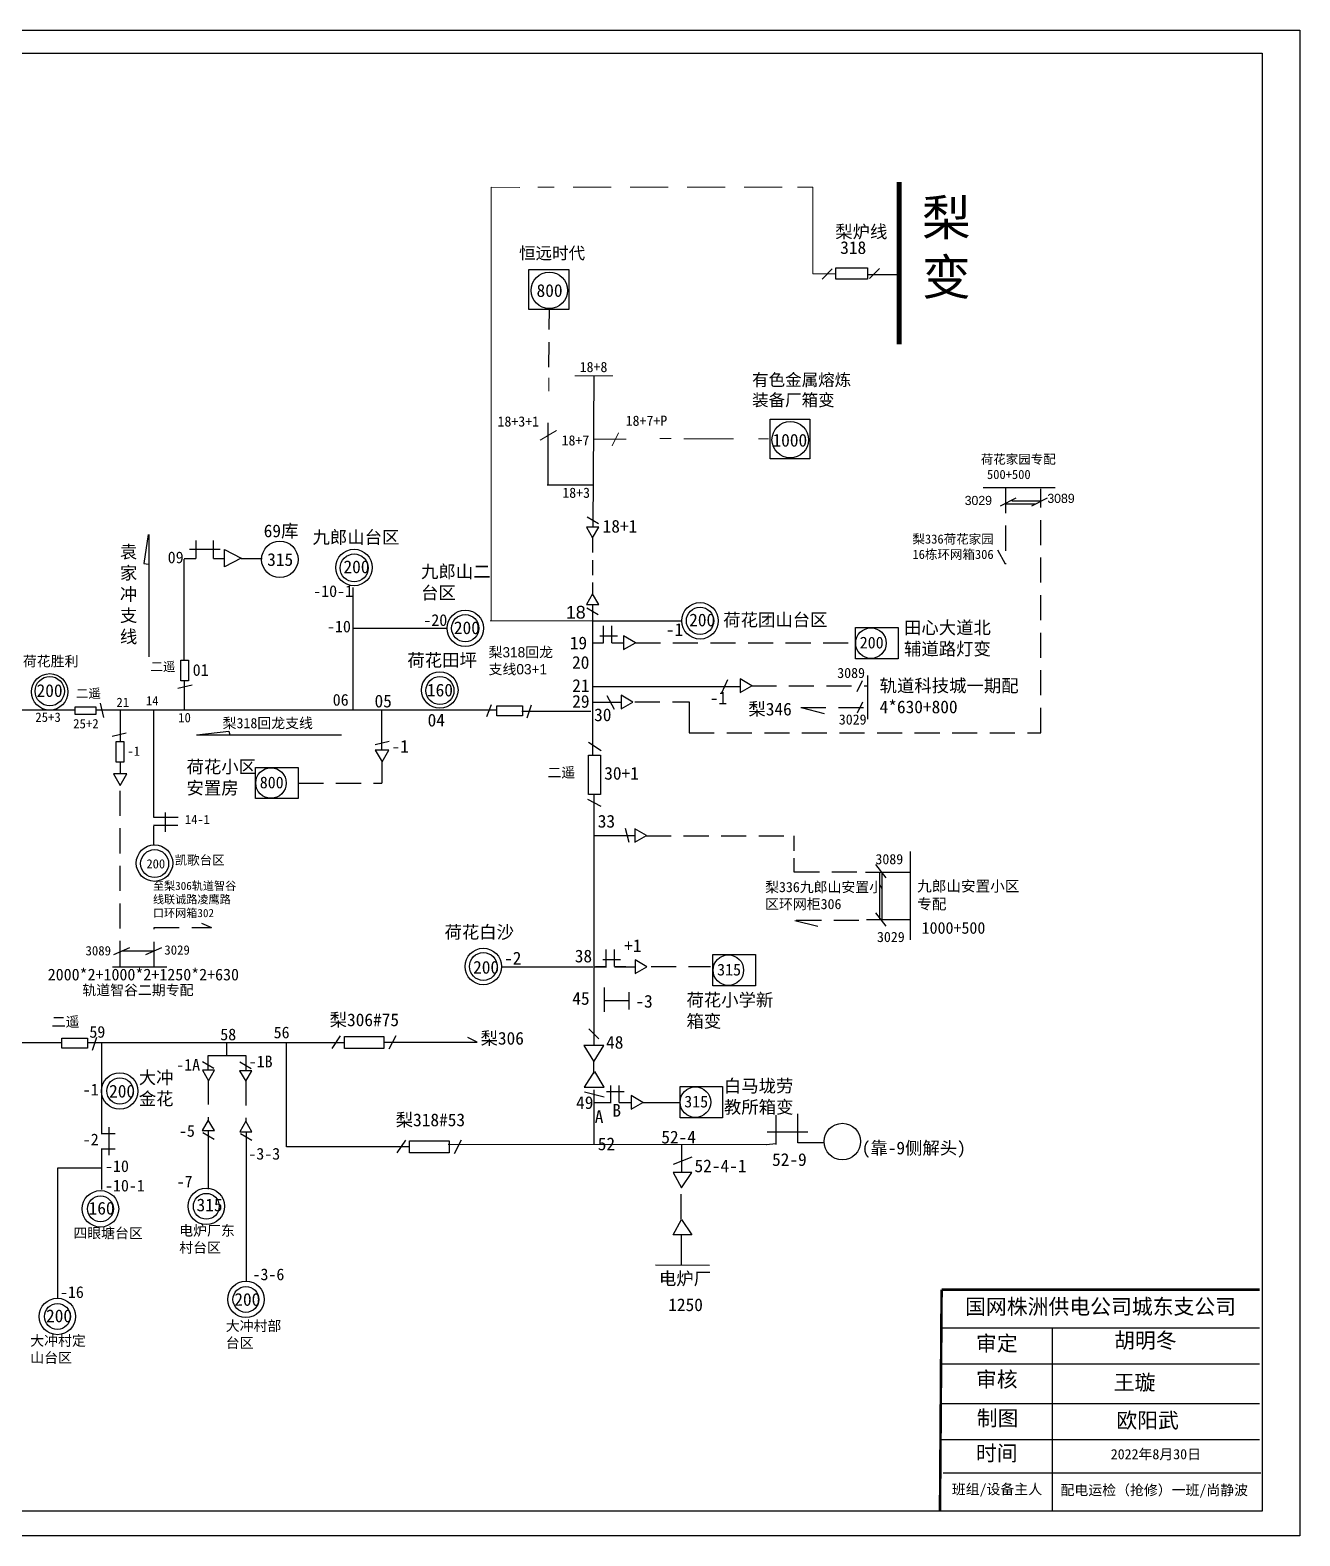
# Model space of a CAD drawing. Extents: x -31 to 377, y -6 to 289.
# Drawn here: x 127.9 to 377.2, y -6.4 to 289.3 of the extents above; entities that cross this region are included whole.
import ezdxf

# ---------------------------------------------------------------- set-up
doc = ezdxf.new("R2010")
doc.units = 0
doc.header["$LTSCALE"] = 0.774411
doc.linetypes.add('DASHED2', pattern=[9.525, 6.35, -3.175])
doc.layers.get('0').update_dxf_attribs({"linetype": 'CONTINUOUS'})
for name, color, linetype in [('0-RefEdit0', 7, 'CONTINUOUS'), ('Layer2', 1, 'CONTINUOUS'), ('MiniCADViewLayer', 7, 'CONTINUOUS')]:
    doc.layers.add(name, color=color, linetype=linetype)
doc.styles.add('hztxt_txtstyle_0.00_0_0', font='', dxfattribs={"bigfont": 'hztxt.shx'})
doc.styles.get("Standard").update_dxf_attribs({"font": 'simkai_0.ttf', "height": 2.5})
doc.styles.add('字体', font='simkai_0.ttf', dxfattribs={"height": 2.5})
doc.styles.add('宋体_txtstyle_2.00_0_0', font='', dxfattribs={"height": 2})
doc.styles.add('宋体_txtstyle_3.00_0_0', font='', dxfattribs={"height": 3})
doc.styles.add('宋体_txtstyle_3.42', font='', dxfattribs={"height": 3.419471})
doc.styles.add('楷体_GB2312_txtstyle_2.00_0_0', font='SIMKAI.TTF', dxfattribs={"height": 2})
doc.styles.add('楷体_GB2312_txtstyle_2.50_0_0', font='simkai_0.ttf', dxfattribs={"height": 2.5})
doc.styles.get('hztxt_txtstyle_0.00_0_0').set_extended_font_data('hztxt')
doc.styles.get('宋体_txtstyle_2.00_0_0').set_extended_font_data('宋体')
doc.styles.get('宋体_txtstyle_3.00_0_0').set_extended_font_data('宋体')
doc.styles.get('宋体_txtstyle_3.42').set_extended_font_data('宋体')

# ---------------------------------------------------------------- blocks, each defined once
blk = doc.blocks.new('A$C76FA5E8E')
for p, q in [((1.75, 6), (1.75, 0)), ((3.5, 4.75), (0, 4.75)), ((0, 1.25), (3.5, 1.25))]:
    blk.add_line(p, q)

msp = doc.modelspace()

# ---------------------------------------------------------------- linework, layer by layer
at = {"color": 7, "linetype": 'Continuous', "lineweight": 0, "ltscale": 1.405386}
msp.add_line((218.38, 258.45), (218.38, 173.28), dxfattribs=at)
at = {"color": 7, "linetype": 'Continuous', "lineweight": 0, "ltscale": 0.600234}
msp.add_line((218.38, 258.45), (224.04, 258.43), dxfattribs=at)
at = {"color": 7, "linetype": 'DASHED2', "lineweight": 0, "ltscale": 1.517816}
msp.add_line((275.53, 258.45), (227.59, 258.45), dxfattribs=at)
at = {"color": 7, "linetype": 'Continuous', "lineweight": 0, "ltscale": 1.517816}
for p, q in [((281.58, 258.45), (278.53, 258.45)), ((281.58, 241.45), (281.58, 258.45)), ((238.35, 173.28), (218.21, 173.28))]:
    msp.add_line(p, q, dxfattribs=at)
at = {"linetype": 'Continuous'}
for p, q in [((294.66, 242.5), (292.68, 240.52)), ((285.37, 242.41), (283.38, 240.43)), ((292.22, 241.33), (298.64, 241.33)), ((238.55, 221.42), (238.35, 191.8)), ((151.09, 190.28), (150.19, 184.54)), ((151.27, 166.24), (151.27, 190.28)), ((166.04, 187.35), (169.35, 185.59)), ((166.04, 183.93), (166.04, 187.35)), ((319.36, 184.43), (317.87, 187.17)), ((150.22, 184.58), (151.12, 184.41)), ((158.13, 185.56), (160.43, 185.56)), ((163.92, 185.56), (166.06, 185.56)), ((169.35, 185.59), (166.04, 183.93)), ((169.33, 185.56), (173.42, 185.56)), ((191.3, 155.8), (191.3, 179.89)), ((238.33, 176.54), (238.33, 146.84)), ((191.32, 171.86), (209.64, 171.86)), ((159.68, 160.7), (156.9, 160)), ((292.32, 162.59), (292.32, 154.01)), ((141.62, 157.11), (142.31, 154.33)), ((218.38, 156.82), (217.51, 154.47)), ((226.29, 156.73), (225.42, 154.21)), ((291.32, 157.36), (290.27, 155.19)), ((145.6, 155.67), (145.6, 149.52)), ((152.14, 155.8), (152.14, 134.74)), ((146.78, 151.26), (144, 150.57)), ((160.58, 150.95), (189.02, 150.95)), ((160.65, 150.9), (166.91, 151.64)), ((166.91, 151.64), (167.1, 150.9)), ((195.61, 149.01), (198.39, 149.7)), ((238.55, 139.18), (238.55, 89.94)), ((152.09, 133.18), (156.92, 133.18)), ((152.14, 134.74), (156.96, 134.74)), ((154.42, 135.69), (154.42, 131.9)), ((152.12, 132.98), (152.12, 129.33)), ((238.65, 131.13), (246.6, 131.13)), ((245.5, 129.78), (244.81, 132.56)), ((161.53, 113.93), (163.47, 113.08)), ((238.72, 105.37), (241.03, 105.37)), ((242.61, 105.37), (246.67, 105.37)), ((240.62, 101.33), (240.62, 96.51)), ((239.54, 91.23), (237.56, 93.21)), ((134.13, 90.46), (117.76, 90.46)), ((189.59, 90.46), (139.16, 90.46)), ((140.92, 91.46), (140.06, 88.94)), ((141.88, 90.46), (141.88, 72.64)), ((166.52, 87.96), (166.52, 90.45)), ((236.6, 89.98), (240.55, 89.98)), ((238.54, 86.86), (236.69, 89.94)), ((240.48, 89.94), (238.54, 86.86)), ((162.87, 85.09), (162.87, 87.96)), ((162.87, 87.96), (170.25, 87.96)), ((170.25, 87.96), (170.25, 84.96)), ((238.5, 87), (238.5, 84.36)), ((236.74, 81.7), (238.67, 84.78)), ((238.67, 84.78), (240.52, 81.7)), ((240.61, 81.66), (236.67, 81.66)), ((236.76, 80.83), (240.57, 79.82)), ((238.55, 81.22), (238.55, 70.46)), ((274.34, 70.48), (274.34, 76.24)), ((278.6, 70.81), (278.6, 76.49)), ((141.86, 72.64), (144.62, 72.64)), ((143.37, 73.9), (143.37, 68.37)), ((201.57, 71.3), (199.91, 68.81)), ((212.5, 71.3), (211.12, 68.67)), ((272.59, 72.98), (280.6, 72.98)), ((141.86, 69.62), (144.62, 69.62)), ((141.88, 69.6), (141.88, 61.66)), ((202.36, 70.03), (178.24, 70.03)), ((272.5, 70.42), (209.95, 70.44)), ((255.78, 70.44), (255.78, 64.96)), ((278.61, 70.84), (283.75, 70.84)), ((141.86, 65.85), (133.26, 65.85)), ((133.26, 65.85), (133.26, 40.37)), ((257.82, 67.96), (254.12, 66.57)), ((254.12, 64.96), (255.78, 61.93)), ((257.82, 64.96), (254.12, 64.96)), ((255.78, 61.93), (257.82, 64.96)), ((254.12, 52.72), (255.78, 55.75)), ((255.78, 55.75), (257.82, 52.72)), ((257.82, 52.72), (254.12, 52.72)), ((255.69, 52.59), (255.69, 46.76)), ((250.68, 46.82), (261.28, 46.76)), ((306.88, 34.47), (369.25, 34.47)), ((328.53, 34.47), (328.57, -1.51)), ((306.88, 27.37), (369.25, 27.37)), ((306.88, 19.62), (369.25, 19.62)), ((306.88, 12.52), (369.25, 12.52)), ((307.14, 6), (369.51, 6))]:
    msp.add_line(p, q, dxfattribs=at)
at = {"color": 7, "linetype": 'Continuous', "lineweight": 0, "ltscale": 0.161659}
msp.add_line((286.04, 241.45), (281.58, 241.45), dxfattribs=at)
at = {"color": 7, "linetype": 'Continuous', "lineweight": 0, "ltscale": 0.163322}
msp.add_line((229.74, 221.02), (229.7, 218.42), dxfattribs=at)
at = {"color": 7, "linetype": 'Continuous', "lineweight": 0, "ltscale": 0.64165}
msp.add_line((234.83, 221.42), (242.27, 221.42), dxfattribs=at)
at = {"color": 7, "linetype": 'Continuous', "lineweight": 0, "ltscale": 1.142426}
msp.add_line((231.25, 210.72), (228, 208.82), dxfattribs=at)
at = {"color": 7, "linetype": 'Continuous', "lineweight": 0, "ltscale": 0.463374}
for p, q in [((243.42, 210.21), (242.16, 207.71)), ((251.49, 209.1), (253.75, 209.1))]:
    msp.add_line(p, q, dxfattribs=at)
at = {"color": 7, "linetype": 'Continuous', "lineweight": 0, "ltscale": 0.834073}
msp.add_line((238.47, 209), (244.9, 209), dxfattribs=at)
at = {"color": 7, "linetype": 'DASHED2', "lineweight": 0, "ltscale": 1.986343}
msp.add_line((256.24, 209.06), (272.85, 209.06), dxfattribs=at)
at = {"color": 0, "linetype": 'Continuous'}
for p, q in [((314.99, 199.51), (329.1, 199.51)), ((318.38, 195.9), (321.47, 197.44)), ((319.47, 196.28), (325.2, 196.28)), ((320.6, 196.89), (326.32, 196.89)), ((324.56, 195.9), (327.65, 197.44)), ((238.35, 173.28), (255.84, 173.28)), ((238.33, 160.43), (267.13, 160.43)), ((264.8, 161.72), (263.62, 159.11)), ((291.27, 161.52), (290.21, 159.35)), ((238.33, 157.33), (243.86, 157.33)), ((241.12, 158.67), (242.53, 155.98)), ((257.29, 157.42), (257.29, 151.31)), ((279.28, 156.28), (283.77, 155.14)), ((240.01, 147.79), (237.52, 149.45)), ((240.01, 136.86), (237.38, 138.25)), ((278.02, 114.49), (282.51, 113.35)), ((144.32, 107.78), (147.44, 109.17)), ((145.96, 108.51), (152.24, 108.51)), ((150.61, 107.76), (153.72, 109.15)), ((144.06, 105.36), (154.74, 105.36)), ((220.66, 105.39), (238.34, 105.39)), ((188.78, 91.82), (187.12, 89.34)), ((199.7, 91.82), (198.32, 89.2)), ((178.17, 90.43), (178.17, 70)), ((197.34, 90.6), (215.64, 90.6)), ((215.64, 90.6), (213.81, 91.48)), ((162.87, 73.17), (162.87, 61.68)), ((170.32, 72.96), (170.32, 43.52)), ((274.36, 70.57), (272.39, 70.42))]:
    msp.add_line(p, q, dxfattribs=at)
at = {"color": 0, "linetype": 'DASHED2'}
for p, q in [((319.36, 199.38), (319.36, 184.43)), ((326.29, 151.31), (326.29, 199.26)), ((246.71, 169.02), (289.57, 169.02)), ((269.49, 160.54), (292.27, 160.54)), ((246.61, 157.42), (257.29, 157.42)), ((279.2, 156.28), (292.28, 156.29)), ((257.29, 151.31), (326.29, 151.31)), ((248.82, 131.11), (277.87, 131.11)), ((277.92, 124), (290.97, 124)), ((278.31, 114.53), (291.36, 114.53)), ((249.8, 105.41), (261.46, 105.41))]:
    msp.add_line(p, q, dxfattribs=at)
at = {"color": 0}
for p, q in [((237.24, 193.72), (239.48, 192.42)), ((239.43, 174.51), (237.19, 175.81)), ((161.75, 86.78), (163.99, 85.48)), ((169.06, 86.71), (171.3, 85.4)), ((164.03, 71.45), (161.79, 72.75)), ((171.41, 71.25), (169.17, 72.55))]:
    msp.add_line(p, q, dxfattribs=at)
at = {"color": 0, "linetype": 'DASHED2', "ltscale": 0.6}
msp.add_line((238.33, 189.66), (238.33, 178.59), dxfattribs=at)
for p, q in [((158.15, 165.56), (158.12, 185.43)), ((136.77, 155.76), (117.02, 155.76)), ((219.5, 155.76), (140.87, 155.76)), ((196.97, 147.95), (196.97, 155.68)), ((237.97, 155.49), (224.45, 155.48)), ((300.76, 110.66), (300.76, 127.98)), ((300.76, 123.9), (291.9, 123.9)), ((294.65, 123.89), (294.65, 114.65)), ((295.08, 123.89), (295.08, 114.65)), ((292.06, 114.68), (300.76, 114.68))]:
    msp.add_line(p, q)
at = {"color": 7}
msp.add_line((158.15, 161.6), (158.15, 155.8), dxfattribs=at)
at = {"linetype": 'DASHED2'}
for p, q in [((145.54, 105.52), (145.54, 141.26)), ((180.56, 141.45), (196.94, 141.45)), ((293.87, 125.43), (295.92, 122.84)), ((293.87, 115.95), (295.92, 113.35)), ((152.26, 105.38), (152.26, 113.06)), ((152.26, 113.06), (163.52, 113.06)), ((162.85, 83.22), (162.85, 75.1)), ((170.22, 83.07), (170.22, 74.96)), ((255.68, 55.78), (255.68, 61.7))]:
    msp.add_line(p, q, dxfattribs=at)
at = {"linetype": 'DASHED2', "ltscale": 0.6}
msp.add_line((277.82, 131.1), (277.82, 123.95), dxfattribs=at)
at = {"linetype": 'Continuous'}
for points in [[(-31.11, 289.32), (377.17, 289.32), (377.17, -6.39), (-31.11, -6.39)], [(-25.57, 284.78), (369.74, 284.78), (369.74, -1.51), (-25.57, -1.51)], [(286.04, 242.65), (292.3, 242.65), (292.3, 240.43), (286.04, 240.43)], [(157.5, 165.56), (159.01, 165.56), (159.01, 161.5), (157.5, 161.5)], [(136.76, 154.93), (136.76, 156.43), (140.82, 156.43), (140.82, 154.93)], [(219.5, 156.64), (224.54, 156.64), (224.54, 154.64), (219.5, 154.64)], [(144.78, 149.61), (146.28, 149.61), (146.28, 145.54), (144.78, 145.54)], [(134.14, 91.37), (139.18, 91.37), (139.18, 89.37), (134.14, 89.37)], [(202.4, 71.16), (210.15, 71.16), (210.15, 68.81), (202.4, 68.81)]]:
    msp.add_lwpolyline(points, close=True, dxfattribs=at)
for points, const_width in [([(298.5, 259.47), (298.5, 227.63)], 1), ([(306.84, 41.98), (306.52, -1.51)], 0.5), ([(306.88, 41.98), (369.25, 41.98)], 0.5)]:
    msp.add_lwpolyline(points, dxfattribs=dict(at, const_width=const_width))
at = {"color": 0, "linetype": 'Continuous'}
for points in [[(225.83, 242.28), (233.67, 242.28), (233.67, 234.45), (225.83, 234.45)], [(273.15, 212.94), (280.99, 212.94), (280.99, 205.11), (273.15, 205.11)], [(239.87, 146.96), (239.87, 139.21), (237.52, 139.21), (237.52, 146.96)], [(189.61, 91.69), (197.35, 91.69), (197.35, 89.34), (189.61, 89.34)]]:
    msp.add_lwpolyline(points, close=True, dxfattribs=at)
at = {"color": 0}
for points in [[(238.33, 189.64), (239.52, 191.7), (237.14, 191.7)], [(238.33, 178.6), (237.15, 176.54), (239.52, 176.54)], [(246.71, 169.02), (244.4, 170.35), (244.4, 167.69)], [(269.57, 160.57), (267.27, 161.9), (267.27, 159.24)], [(246.24, 157.36), (243.94, 158.69), (243.94, 156.03)], [(196.98, 145.61), (198.31, 147.91), (195.65, 147.91)], [(162.91, 82.99), (164.09, 85.04), (161.72, 85.04)], [(170.22, 82.91), (171.4, 84.97), (169.03, 84.97)], [(248.19, 78.75), (245.89, 80.08), (245.89, 77.42)], [(162.87, 75.24), (161.68, 73.19), (164.06, 73.19)], [(170.25, 75.05), (169.07, 72.99), (171.44, 72.99)]]:
    msp.add_lwpolyline(points, close=True, dxfattribs=at)
for points in [[(145.58, 140.99), (146.91, 143.29), (144.25, 143.29)], [(248.9, 131.15), (246.6, 132.48), (246.6, 129.82)], [(248.97, 105.39), (246.66, 106.72), (246.66, 104.06)]]:
    msp.add_lwpolyline(points, close=True)
at = {"color": 0, "linetype": 'Continuous'}
for centre, radius in [((229.81, 238.21), 3.58), ((277.12, 208.87), 3.58), ((259.41, 173.31), 3.58), ((259.41, 173.31), 2.68)]:
    msp.add_circle(centre, radius, dxfattribs=at)
at = {"linetype": 'Continuous'}
for centre, radius in [((176.92, 185.37), 3.58), ((191.49, 183.79), 3.58), ((191.51, 183.7), 2.75), ((213.32, 171.85), 3.58), ((213.32, 171.85), 2.68), ((131.74, 159.36), 3.58), ((208.32, 159.71), 3.58), ((131.75, 159.5), 2.88), ((208.35, 159.62), 2.75), ((152.31, 125.73), 3.58), ((152.34, 125.64), 2.75), ((216.86, 105.43), 3.58), ((216.86, 105.43), 2.73), ((145.48, 80.97), 3.58), ((145.53, 80.99), 2.59), ((141.7, 57.84), 3.58), ((141.7, 57.84), 2.54), ((162.48, 58.33), 3.58), ((162.48, 58.33), 2.54), ((170.26, 40.05), 3.58), ((170.26, 40.05), 2.54), ((133.25, 36.7), 3.58), ((133.25, 36.7), 2.54)]:
    msp.add_circle(centre, radius, dxfattribs=at)
at = {"color": 0}
for centre in [(292.97, 168.94), (175.18, 141.46), (264.97, 104.71), (258.5, 78.79)]:
    msp.add_circle(centre, 3, dxfattribs=at)
at = {"color": 1, "linetype": 'Continuous'}
msp.add_circle((287.35, 71.05), 3.58, dxfattribs=at)
at = {"layer": '0-RefEdit0', "color": 0, "linetype": 'ByBlock', "ltscale": 2}
for p, q in [((240.45, 168.99), (240.45, 172.36)), ((242.07, 168.99), (242.07, 172.36)), ((238.33, 168.99), (240.45, 168.99)), ((243.22, 170.32), (239.76, 170.32)), ((242.07, 168.99), (244.3, 168.99)), ((243.77, 106.74), (240.31, 106.74)), ((240.99, 105.4), (240.99, 108.77)), ((242.62, 105.4), (242.62, 108.77)), ((238.87, 105.4), (241, 105.4)), ((242.61, 105.4), (244.84, 105.4)), ((240.64, 98.77), (245.44, 98.77)), ((245.48, 96.99), (245.48, 100.36)), ((244.49, 80.81), (241.03, 80.81)), ((241.93, 78.72), (241.93, 82.09)), ((243.56, 78.72), (243.56, 82.09)), ((238.54, 78.72), (241.94, 78.72)), ((243.55, 78.72), (245.78, 78.72)), ((248.22, 78.7), (255.43, 78.7))]:
    msp.add_line(p, q, dxfattribs=at)
at = {"layer": '0-RefEdit0', "linetype": 'ByBlock', "ltscale": 2}
msp.add_line((145.55, 145.63), (145.55, 143.4), dxfattribs=at)
at = {"layer": '0-RefEdit0', "linetype": 'DASHED2', "ltscale": 2}
msp.add_line((196.93, 145.58), (196.93, 141.46), dxfattribs=at)
at = {"layer": '0-RefEdit0', "color": 0, "ltscale": 2}
for points in [[(289.95, 171.99), (298.31, 171.99), (298.31, 165.88), (289.95, 165.88)], [(172.16, 144.52), (180.52, 144.52), (180.52, 138.4), (172.16, 138.4)], [(261.95, 107.76), (270.32, 107.76), (270.32, 101.65), (261.95, 101.65)], [(255.49, 81.85), (263.85, 81.85), (263.85, 75.73), (255.49, 75.73)]]:
    msp.add_lwpolyline(points, close=True, dxfattribs=at)
at = {"layer": 'MiniCADViewLayer', "color": 0, "linetype": 'DASHED2'}
msp.add_line((229.76, 223.13), (229.84, 234.77), dxfattribs=at)
at = {"layer": 'MiniCADViewLayer', "color": 0, "linetype": 'Continuous'}
for p, q in [((229.58, 199.96), (229.58, 212.17)), ((238.35, 199.96), (229.43, 199.96))]:
    msp.add_line(p, q, dxfattribs=at)

# ---------------------------------------------------------------- block references
at = {"color": 7, "rotation": 270}
msp.add_blockref('A$C76FA5E8E', (159.17, 189.08), dxfattribs=at)

# ---------------------------------------------------------------- texts
at = {"linetype": 'Continuous', "attachment_point": 1}
for s, insert, char_height, width, style in [('{\\fSimSun|b0|i0|c134|p2;梨} \\P{\\fSimSun|b0|i0|c134|p2;变}', (302.99, 256), 7, 28.4432, '字体'), ('袁家冲支线', (145.52, 188.13), 2.5, 3.9501, '字体'), ('160', (205.8, 160.97), 2.5, 5.6554, '楷体_GB2312_txtstyle_2.50_0_0'), ('大冲金花', (149.22, 84.88), 2.5, 9.7705, '字体'), ('{\\fSimSun|b0|i0|c134|p2;国网株洲供电公司城东支公司}', (311.45, 40.14), 3, 82.0179, '字体'), ('审定', (313.58, 32.92), 3, 23.4615, '字体'), ('胡明冬', (340.71, 33.51), 3, 23.4615, '宋体_txtstyle_3.00_0_0'), ('审核', (313.58, 25.85), 3, 23.4615, '字体'), ('{\\fSimSun|b0|i0|c134|p2;王璇}', (340.63, 25.25), 3, 33.0539, '字体'), ('制图', (313.74, 18.23), 3, 23.4615, '字体'), ('欧阳武', (341.14, 17.81), 3, 38.7889, '宋体_txtstyle_3.00_0_0'), ('时间', (313.58, 11.35), 3, 23.4615, '字体')]:
    msp.add_mtext(s, dxfattribs=dict(at, insert=insert, char_height=char_height, width=width, style=style))
for s, insert, char_height, width in [('梨炉线', (285.96, 250.98), 2.5, 10.5993), ('318', (286.93, 247.86), 2.5, 5.6554), ('315', (174.43, 186.6), 2.5, 5.6554), ('200', (189.41, 185.17), 2.5, 5.6554), ('200', (211.09, 173.2), 2.5, 5.6554), ('{\\fSimSun|b0|i0|c134|p2;200}', (129.16, 160.86), 2.5, 5.6554), ('{\\fSimSun|b0|i0|c134|p2;14-1}', (158.28, 135.2), 1.8, 5.2119), ('{\\fSimSun|b0|i0|c134|p2;凯歌台区}', (156.26, 127.23), 1.8, 10.6366), ('{\\fSimSun|b0|i0|c134|p2;200}', (150.73, 126.49), 1.8, 1.3828), ('200', (214.86, 106.52), 2.5, 5.6554), ('200', (143.4, 82.2), 2.5, 5.6554), ('52-4-1', (258.33, 67.53), 2.5, 5.6554), ('160', (139.38, 59.21), 2.5, 5.6554), ('{\\fSimSun|b0|i0|c134|p2;315}', (160.57, 59.85), 2.5, 5.6554), ('{\\fSimSun|b0|i0|c134|p2;200}', (167.98, 41.29), 2.5, 5.6554), ('1250', (253.17, 40.25), 2.5, 5.6554), ('200', (131.02, 38.07), 2.5, 5.6554)]:
    msp.add_mtext(s, dxfattribs=dict(at, insert=insert, char_height=char_height, width=width))
at = {"color": 7, "true_color": 0xffffff, "attachment_point": 1, "style": '宋体_txtstyle_3.42'}
for s, insert, char_height, width in [('恒远时代', (223.88, 246.71), 2.377, 14.3796), ('有色金属熔炼装备厂箱变', (269.63, 221.83), 2.3767, 21.1253)]:
    msp.add_mtext(s, dxfattribs=dict(at, insert=insert, char_height=char_height, width=width))
at = {"color": 7, "linetype": 'Continuous', "true_color": 0xffffff, "char_height": 2.5, "width": 5.6554, "attachment_point": 1}
for s, insert in [('800', (227.32, 239.43)), ('1000', (273.64, 210.03))]:
    msp.add_mtext(s, dxfattribs=dict(at, insert=insert))
at = {"attachment_point": 1}
for s, insert, char_height, width, style in [('{\\fSimSun|b0|i0|c134|p2;18+8}', (235.78, 224.16), 2, 8.6275, '楷体_GB2312_txtstyle_2.00_0_0'), ('{\\fSimSun|b0|i0|c134|p2;18+7+P}', (244.81, 213.61), 2, 8.6275, '楷体_GB2312_txtstyle_2.00_0_0'), ('{\\fSimSun|b0|i0|c134|p2;18+7}', (232.23, 209.75), 2, 8.6275, '楷体_GB2312_txtstyle_2.00_0_0'), ('{\\fSimSun|b0|i0|c134|p2;18+3}', (232.37, 199.47), 2, 8.6275, '楷体_GB2312_txtstyle_2.00_0_0'), ('69库', (173.75, 192.23), 2.5, 12.9976, '字体'), ('荷花团山台区', (263.97, 174.77), 2.5, 27.2316, '字体'), ('{\\fSimSun|b0|i0|c134|p2;田心大道北辅道路灯变}', (299.46, 173.23), 2.5, 19.5264, '字体'), ('{\\fSimSun|b0|i0|c134|p2;轨道科技城一期配}\\P4*630+800', (294.67, 161.83), 2.5, 31.1276, '字体'), ('{\\fSimSun|b0|i0|c134|p2;至梨306轨道智谷线联诚路凌鹰路口环网箱302}', (152, 122.06), 1.6, 16.3184, 'hztxt_txtstyle_0.00_0_0'), ('{\\fSimSun|b0|i0|c134|p2;梨}336{\\fSimSun|b0|i0|c134|p2;九郎山安置小区环网柜}306', (272.18, 122.03), 2, 23.6233, '字体'), ('{\\fSimSun|b0|i0|c134|p2;荷花小学新箱变}', (256.75, 100.11), 2.5, 19.5264, '字体'), ('电炉厂', (251.35, 45.39), 2.5, 12.9976, '字体')]:
    msp.add_mtext(s, dxfattribs=dict(at, insert=insert, char_height=char_height, width=width, style=style))
at = {"color": 0, "attachment_point": 1}
for s, insert, char_height, width, style in [('{\\H0.7826x;3089}', (327.6, 198.26), 2.3, 4.8377, 'hztxt_txtstyle_0.00_0_0'), ('{\\H0.7826x;3029}', (311.37, 197.85), 2.3, 4.8377, 'hztxt_txtstyle_0.00_0_0'), ('梨346', (268.91, 157.23), 2.5, 27.2316, '字体'), ('{\\fSimSun|b0|i0|c134|p2;梨306#75}', (186.7, 96.21), 2.5, 34.325, '字体'), ('{\\fSimSun|b0|i0|c134|p2;梨306}', (216.32, 92.58), 2.5, 34.325, '字体'), ('{\\fSimSun|b0|i0|c134|p2;梨318#53}', (199.67, 76.56), 2.5, 34.325, '字体')]:
    msp.add_mtext(s, dxfattribs=dict(at, insert=insert, char_height=char_height, width=width, style=style))
at = {"color": 0, "char_height": 2.5, "attachment_point": 1}
for s, insert, width in [('{\\fSimSun|b0|i0|c134|p2;18+1}', (240.29, 193.14), 8.6275), ('{\\fArial|b0|i0|c0|p32;18}', (233.07, 176.25), 8.6275), ('-1', (252.7, 172.85), 8.6275), ('19', (233.84, 170.22), 8.6275), ('20', (234.28, 166.39), 8.6275), ('21', (234.32, 161.85), 8.6275), ('29', (234.32, 158.74), 8.6275), ('-1', (261.31, 159.41), 8.6275), ('30', (238.62, 156.11), 5.5393), ('48', (240.97, 91.79), 5.5393)]:
    msp.add_mtext(s, dxfattribs=dict(at, insert=insert, width=width))
at = {"color": 7, "attachment_point": 1, "style": '字体'}
for s, insert, char_height, width in [('九郎山台区', (183.34, 190.98), 2.5, 23.7786), ('九郎山二台区', (204.65, 184.24), 2.5, 15.1684), ('荷花胜利', (126.47, 166.38), 2, 20.8285), ('荷花田坪', (201.96, 166.84), 2.5, 23.7786), ('{\\fSimSun|b0|i0|c134|p2;\\H0.8x;梨\\f\uffbfﾬￌﾣﾤ_GB2312|b0|i0|c134|p49;318\\fSimSun|b0|i0|c134|p2;回龙支线\\f\uffbfﾬￌﾣﾤ_GB2312|b0|i0|c134|p49;03+1}', (217.9, 168.14), 2.5, 12.7456), ('{\\fSimSun|b0|i0|c134|p2;二遥}', (151.51, 165.22), 1.8, 11.3382), ('{\\fSimSun|b0|i0|c134|p2;二遥}', (136.87, 159.97), 1.8, 11.3382), ('{\\fSimSun|b0|i0|c134|p2;梨}318{\\fSimSun|b0|i0|c134|p2;回龙支线}', (165.69, 154.23), 2, 27.46), ('荷花小区安置房', (158.6, 145.91), 2.5, 13.6014), ('{\\fSimSun|b0|i0|c134|p2;二遥}', (229.45, 144.54), 2, 16.3341), ('{\\fSimSun|b0|i0|c134|p2;九郎山安置小区专配}', (302.05, 122.26), 2.1, 21.2465), ('荷花白沙', (209.25, 113.44), 2.5, 22.8328), ('{\\fSimSun|b0|i0|c134|p2;轨道智谷二期专配}', (138.15, 101.8), 2, 24.1234), ('{\\fSimSun|b0|i0|c134|p2;二遥}', (132.13, 95.59), 2, 16.3341), ('{\\fSimSun|b0|i0|c134|p2;白马垅劳教所箱变}', (264.1, 83.24), 2.5, 16.0675), ('{\\fSimSun|b0|i0|c134|p2;\\C1;(靠-9侧解头)}', (291.15, 71.04), 2.5, 26.7738), ('{\\fSimSun|b0|i0|c134|p2;四眼塘台区}', (136.38, 54.08), 2, 16.3341), ('电炉厂东村台区', (157.16, 54.57), 2, 10.9504), ('大冲村部台区', (166.3, 35.84), 2, 10.9504), ('{\\fSimSun|b0|i0|c134|p2;大冲村定山台区}', (127.92, 32.94), 2, 10.9504)]:
    msp.add_mtext(s, dxfattribs=dict(at, insert=insert, char_height=char_height, width=width))
at = {"attachment_point": 1}
for s, insert, char_height, width in [('{\\fSimSun|b0|i0|c134|p2;09}', (154.9, 186.92), 2.3, 16.8907), ('-10-1', (183.47, 180.29), 2.3, 16.8907), ('-20', (205.09, 174.61), 2.3, 16.8907), ('-10', (186.17, 173.35), 2.3, 16.8907), ('{\\fSimSun|b0|i0|c134|p2;01}', (159.81, 164.81), 2.3, 16.8907), ('3089', (286.35, 164.08), 2, 8.6275), ('{\\fSimSun|b0|i0|c134|p2;21}', (144.83, 158.22), 1.84, 12.8928), ('06', (187.3, 158.95), 2.3, 16.8907), ('{\\fSimSun|b0|i0|c134|p2;25+3}', (128.91, 155.3), 1.84, 12.8928), ('{\\fSimSun|b0|i0|c134|p2;25+2}', (136.34, 154.03), 1.84, 12.8928), ('10', (156.95, 155.23), 1.84, 12.8928), ('3029', (286.66, 154.94), 2, 8.6275), ('{\\fSimSun|b0|i0|c134|p2;-1}', (146.97, 148.64), 1.84, 12.8928), ('30+1', (240.6, 144.62), 2.5, 5.5393), ('33', (239.33, 135.2), 2.5, 5.5393), ('1000+500', (302.91, 114.16), 2.3, 12.9976), ('{\\fSimSun|b0|i0|c134|p2;3089}', (138.77, 109.45), 1.84, 0.9923), ('{\\fSimSun|b0|i0|c134|p2;3029}', (154.24, 109.59), 1.84, 3.8702), ('38', (234.82, 108.74), 2.5, 5.5393), ('{\\fSimSun|b0|i0|c134|p2;2000*2+1000*2+1250*2+630}', (131.35, 105), 2.3, 4.8377), ('59', (139.52, 93.74), 2.3, 16.116), ('{\\fSimSun|b0|i0|c134|p2;58}', (165.22, 93.24), 2.3, 16.116), ('56', (175.7, 93.63), 2.3, 16.116), ('{\\fSimSun|b0|i0|c134|p2;-1A}', (156.57, 87.28), 2.3, 16.116), ('{\\fSimSun|b0|i0|c134|p2;-1B}', (170.8, 87.92), 2.3, 16.116), ('{\\fSimSun|b0|i0|c134|p2;-1}', (138.23, 82.4), 2.3, 16.116), ('{\\fSimSun|b0|i0|c134|p2;-5}', (157.11, 74.29), 2.3, 16.116), ('-2', (138.23, 72.61), 2.3, 16.116), ('52-4', (251.81, 73.18), 2.5, 5.5393), ('{\\fSimSun|b0|i0|c134|p2;-3-3}', (170.73, 69.8), 2.3, 16.116), ('52-9', (273.55, 68.76), 2.5, 33.9471), ('-10', (142.59, 67.37), 2.3, 16.116), ('-10-1', (142.59, 63.55), 2.3, 16.116), ('{\\fSimSun|b0|i0|c134|p2;-7}', (156.66, 64.34), 2.3, 16.116), ('{\\fSimSun|b0|i0|c134|p2;-3-6}', (171.55, 46.12), 2.3, 16.116), ('-16', (133.74, 42.64), 2.3, 16.116)]:
    msp.add_mtext(s, dxfattribs=dict(at, insert=insert, char_height=char_height, width=width))
at = {"color": 0, "linetype": 'Continuous', "attachment_point": 1}
for s, insert, char_height, width in [('200', (257.28, 174.73), 2.5, 5.6554), ('3089', (293.85, 127.51), 2, 10.0571), ('3029', (294.15, 112.23), 2, 10.0571)]:
    msp.add_mtext(s, dxfattribs=dict(at, insert=insert, char_height=char_height, width=width))
at = {"color": 0, "char_height": 2.3, "width": 4.9053, "attachment_point": 1, "rotation": 359.7977}
for s, insert in [('200', (290.77, 170.2)), ('800', (172.98, 142.73)), ('315', (262.77, 105.97)), ('315', (256.31, 80.06))]:
    msp.add_mtext(s, dxfattribs=dict(at, insert=insert))
at = {"color": 1, "linetype": 'Continuous', "insert": (150.64, 158.52), "char_height": 1.8, "width": 5.1689, "attachment_point": 1}
msp.add_mtext('{\\fSimSun|b0|i0|c134|p2;\\C256;14}', dxfattribs=at)
at = {"color": 7, "char_height": 2.5, "width": 5.5393, "attachment_point": 1}
for s, insert in [('05', (195.51, 158.81)), ('04', (205.93, 155.06)), ('-1', (198.84, 149.91)), ('+1', (244.52, 110.78)), ('-2', (220.94, 108.32)), ('45', (234.33, 100.41)), ('{\\fSimSun|b0|i0|c134|p2;-3}', (246.72, 99.85)), ('49', (235.08, 79.95)), ('A', (238.74, 77.19)), ('B', (242.2, 78.43)), ('52', (239.33, 71.85))]:
    msp.add_mtext(s, dxfattribs=dict(at, insert=insert))
at = {"color": 7, "linetype": 'Continuous', "insert": (340.05, 10.66), "char_height": 2, "width": 27.1659, "attachment_point": 1, "style": '宋体_txtstyle_2.00_0_0'}
msp.add_mtext('2022年8月30日', dxfattribs=at)
at = {"color": 7, "linetype": 'Continuous', "lineweight": 0, "ltscale": 0.617483, "char_height": 2, "attachment_point": 1, "style": '宋体_txtstyle_2.00_0_0'}
for s, insert in [('班组/设备主人', (308.84, 3.78)), ('配电运检（抢修）一班/尚静波', (330.18, 3.61))]:
    msp.add_mtext(s, dxfattribs=dict(at, insert=insert))
at = {"layer": 'Layer2', "color": 0, "linetype": 'Continuous', "char_height": 1.8, "width": 17.6995, "attachment_point": 1, "style": 'hztxt_txtstyle_0.00_0_0'}
for s, insert in [('{\\fSimSun|b0|i0|c134|p2;荷花家园专配\\P 500+500}', (314.52, 205.96)), ('{\\fSimSun|b0|i0|c134|p2;梨336荷花家园16栋环网箱306 }', (301.11, 190.27))]:
    msp.add_mtext(s, dxfattribs=dict(at, insert=insert))
at = {"layer": 'MiniCADViewLayer', "color": 7, "insert": (219.65, 213.47), "char_height": 2, "attachment_point": 1, "style": '宋体_txtstyle_2.00_0_0'}
msp.add_mtext('18+3+1', dxfattribs=at)

doc.saveas('drawing.dxf')
